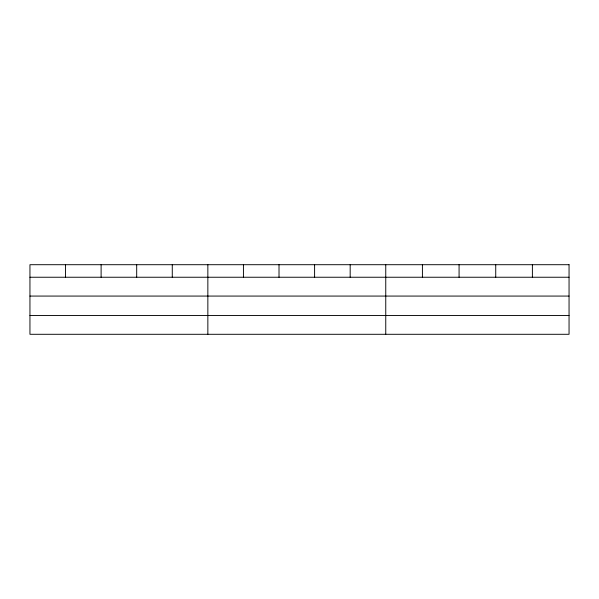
<?xml version="1.0" encoding="UTF-8"?>
<svg xmlns="http://www.w3.org/2000/svg" width="599" height="599" viewBox="0 0 599 599"><rect width="100%" height="100%" fill="white"/><g stroke="black" fill="none" stroke-linecap="round" stroke-linejoin="round"><path stroke-width="0.9" d="M29.95 277.24L569.05 277.24M29.95 296.071L569.05 296.071M29.95 315.463L569.05 315.463M532.391 264.706L532.391 277.24M495.732 264.706L495.732 277.24M459.074 264.706L459.074 277.24M422.415 264.706L422.415 277.24M385.756 264.706L385.756 334.294M350.175 264.706L350.175 277.24M314.595 264.706L314.595 277.24M279.014 264.706L279.014 277.24M243.434 264.706L243.434 277.24M207.853 264.706L207.853 334.294M172.272 264.706L172.272 277.24M136.692 264.706L136.692 277.24M101.111 264.706L101.111 277.24M65.531 264.706L65.531 277.24M569.05 264.706L29.95 264.706L29.95 334.294L569.05 334.294L569.05 264.706"/></g></svg>
